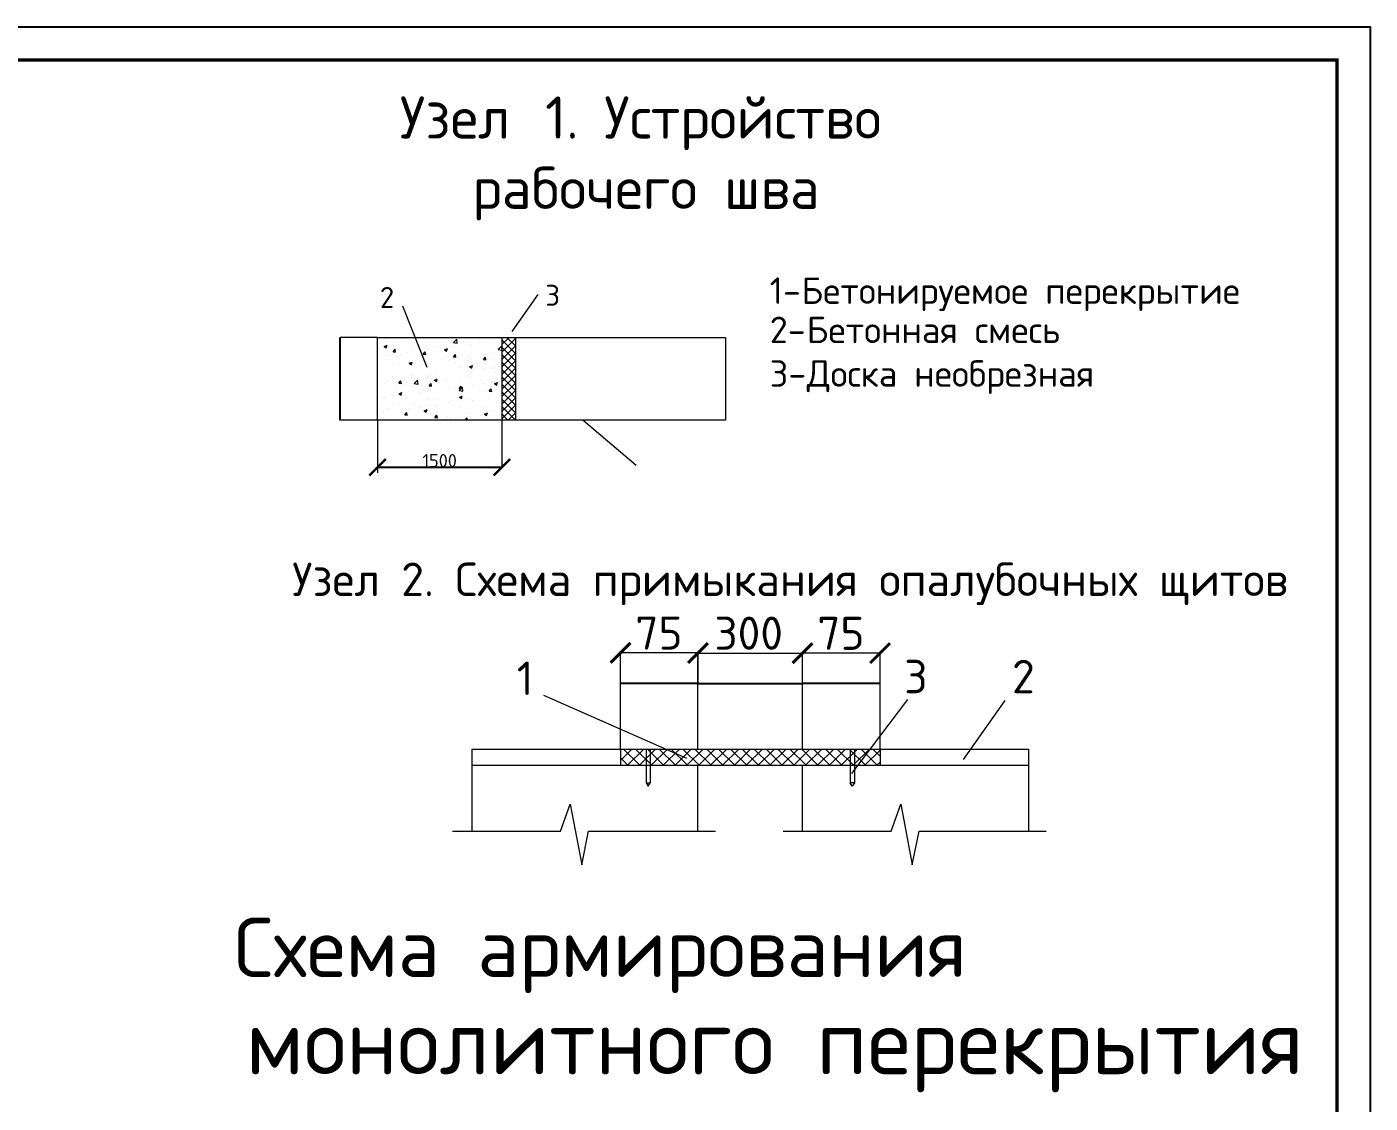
# Model space of a CAD drawing. Header units: millimetres. Extents: x 5763 to 12018931, y 39842 to 3600577.
# Drawn here: x 535190 to 575833, y 140974 to 173519 of the extents above; entities that cross this region are included whole.
import ezdxf

# ---------------------------------------------------------------- set-up
doc = ezdxf.new("R2010")
doc.units = ezdxf.units.MM
doc.layers.add('тонкая', color=7, linetype='Continuous', lineweight=20)
doc.layers.add('Элем. пром.зд.', color=7, linetype='Continuous')
doc.styles.add('ISOCPEUR', font='isocpeur.ttf')

# ---------------------------------------------------------------- blocks, each defined once
blk = doc.blocks.new('_ArchTick')
at = {"color": 0, "linetype": 'ByBlock', "const_width": 0.15}
blk.add_lwpolyline([(-0.5, -0.5), (0.5, 0.5)], dxfattribs=at)

msp = doc.modelspace()

# ---------------------------------------------------------------- linework, layer by layer
at = {"lineweight": 15, "ltscale": 5000}
for p, q in [((550652.4217, 165421.72071), (549867.66756, 164305.42688)), ((547301.53676, 163222.03907), (546568.15383, 165076.28241)), ((545797.75093, 164128.51309), (544668.13655, 164128.51309)), ((545799.00093, 161628.51309), (545799.00093, 164128.51309)), ((545799.00093, 164128.51309), (556325.3203, 164128.51309)), ((546001.75797, 163856.10786), (546090.6815, 163890.2424)), ((546001.89627, 163855.94459), (546065.06894, 163813.33409)), ((546065.13138, 163813.33771), (546090.8823, 163890.08269)), ((546068.08831, 164003.46579), (546068.08831, 164003.46579)), ((546709.5736, 164084.7694), (546709.5736, 164084.7694)), ((546795.74704, 163802.03077), (546795.74704, 163802.03077)), ((547276.7366, 163865.35424), (547276.7366, 163865.35424)), ((547610.20637, 163848.02437), (547610.20637, 163848.02437)), ((548005.81657, 163846.63557), (548005.81657, 163846.63557)), ((548078.80558, 163970.94863), (548078.80558, 163970.94863)), ((548098.92043, 163970.88984), (548197.83882, 164073.98406)), ((548099.03469, 163970.68071), (548211.9843, 163953.16289)), ((548211.89108, 163953.22447), (548197.85989, 164073.83606)), ((548350.85228, 163975.15682), (548350.85228, 163975.15682)), ((548396.73716, 164012.80511), (548396.73716, 164012.80511)), ((548647.30186, 163927.93919), (548647.30186, 163927.93919)), ((548877.72672, 164076.12859), (548877.72672, 164076.12859)), ((548946.51603, 164128.51309), (548957.30509, 164121.23578)), ((548957.36772, 164121.24076), (548959.80787, 164128.51309)), ((549091.49819, 164102.28928), (549091.49819, 164102.28928)), ((549306.9232, 164023.15909), (549306.9232, 164023.15909)), ((549454.31564, 163760.6782), (549553.23402, 163863.77242)), ((549561.53875, 163792.42055), (549553.2553, 163863.62472)), ((549561.53875, 164128.51309), (549561.53875, 161628.51309)), ((549561.53875, 163909.36411), (549780.68773, 164128.51309)), ((549561.53875, 163684.85771), (549972.8101, 164096.12906)), ((549972.8101, 163646.31101), (549561.53875, 164057.58236)), ((549561.53875, 163460.35131), (549972.8101, 163871.62266)), ((549972.8101, 163421.80461), (549561.53875, 163833.07596)), ((549972.8101, 163870.81742), (549715.11442, 164128.51309)), ((549972.8101, 164095.32382), (549939.62082, 164128.51309)), ((549972.8101, 164128.51309), (549972.8101, 161628.51309)), ((556325.3203, 164128.51309), (556325.3203, 161628.51309)), ((545817.5216, 163629.07467), (545817.5216, 163629.07467)), ((546052.6453, 163580.69059), (546052.6453, 163580.69059)), ((546085.29839, 163458.48205), (546085.29839, 163458.48205)), ((546128.91456, 163593.75946), (546128.91456, 163593.75946)), ((546271.79088, 163697.0101), (546333.0164, 163769.97583)), ((546271.86548, 163696.94685), (546347.77552, 163690.30558)), ((546348.2583, 163690.12146), (546333.57441, 163769.72854)), ((546477.81546, 163760.17428), (546477.81546, 163760.17428)), ((546495.47458, 163600.43095), (546495.47458, 163600.43095)), ((546694.13058, 163661.99421), (546694.13058, 163661.99421)), ((546763.25136, 163429.83833), (546763.25136, 163429.83833)), ((546869.56047, 163720.89191), (546869.56047, 163720.89191)), ((547173.42755, 163571.78724), (547173.42755, 163571.78724)), ((547182.71423, 163617.31467), (547243.93975, 163690.28041)), ((547182.78591, 163617.25164), (547258.69595, 163610.61037)), ((547259.17749, 163610.42004), (547244.4936, 163690.02711)), ((547353.75192, 163757.21412), (547353.75192, 163757.21412)), ((547441.20434, 163401.19461), (547441.20434, 163401.19461)), ((547744.70726, 163470.04575), (547744.70726, 163470.04575)), ((547826.9148, 163754.39483), (547915.83833, 163788.52938)), ((547827.05033, 163754.23244), (547890.22299, 163711.62194)), ((547851.38053, 163543.14352), (547851.38053, 163543.14352)), ((547890.28527, 163711.62647), (547916.03619, 163788.37145)), ((547990.37356, 163423.86037), (547990.37356, 163423.86037)), ((548062.63884, 163511.90224), (548062.63884, 163511.90224)), ((548093.63757, 163537.61924), (548154.86309, 163610.58498)), ((548093.70635, 163537.55643), (548169.61638, 163530.91516)), ((548170.09668, 163530.71862), (548155.41279, 163610.32569)), ((548529.33351, 163514.4998), (548529.33351, 163514.4998)), ((548543.6284, 163575.22572), (548543.6284, 163575.22572)), ((548631.85884, 163505.16399), (548631.85884, 163505.16399)), ((549004.56092, 163457.92382), (549065.78644, 163530.88955)), ((549004.62678, 163457.86122), (549080.53681, 163451.21995)), ((549081.01588, 163451.0172), (549066.33199, 163530.62427)), ((549207.28648, 163485.85608), (549207.28648, 163485.85608)), ((549291.48018, 163600.3839), (549291.48018, 163600.3839)), ((549345.69738, 163680.8201), (549345.69738, 163680.8201)), ((549454.43009, 163760.46683), (549561.53875, 163743.85491)), ((549561.53875, 163235.8449), (549972.8101, 163647.11625)), ((549972.8101, 163197.29821), (549561.53875, 163608.56956)), ((549561.53875, 163011.3385), (549972.8101, 163422.60985)), ((546037.20228, 163157.9154), (546037.20228, 163157.9154)), ((546143.71714, 163259.2714), (546143.71714, 163259.2714)), ((546461.64872, 163301.12789), (546461.64872, 163301.12789)), ((546678.68756, 163239.21902), (546678.68756, 163239.21902)), ((546759.83237, 163344.78026), (546848.7559, 163378.91481)), ((546759.96823, 163344.6186), (546823.14089, 163302.0081)), ((546823.20281, 163302.01218), (546848.95373, 163378.75717)), ((546942.63828, 163364.45137), (546942.63828, 163364.45137)), ((547338.3089, 163334.43892), (547338.3089, 163334.43892)), ((547557.772, 163090.26224), (547557.772, 163090.26224)), ((547728.54053, 163010.99937), (547728.54053, 163010.99937)), ((547974.93054, 163001.08518), (547974.93054, 163001.08518)), ((548119.15731, 163372.55089), (548119.15731, 163372.55089)), ((548209.53009, 163074.32284), (548209.53009, 163074.32284)), ((548298.4179, 163217.39469), (548298.4179, 163217.39469)), ((548584.98919, 163243.06724), (548673.91273, 163277.20178)), ((548585.12229, 163242.90645), (548648.29495, 163200.29595)), ((548616.41582, 163082.3888), (548616.41582, 163082.3888)), ((548648.3567, 163200.30094), (548674.10762, 163277.04592)), ((548797.11029, 163343.90717), (548797.11029, 163343.90717)), ((549011.59907, 163179.91723), (549011.59907, 163179.91723)), ((549039.06381, 163344.52715), (549039.06381, 163344.52715)), ((549276.03716, 163177.60871), (549276.03716, 163177.60871)), ((549329.53065, 163221.77371), (549329.53065, 163221.77371)), ((549343.37503, 163065.67729), (549343.37503, 163065.67729)), ((549475.06327, 163315.26345), (549475.06327, 163315.26345)), ((549972.8101, 162972.7918), (549561.53875, 163384.06315)), ((549561.53875, 162786.8321), (549972.8101, 163198.10345)), ((549972.8101, 162748.2854), (549561.53875, 163159.55675)), ((545809.61883, 162758.36853), (545809.61883, 162758.36853)), ((546021.75926, 162735.1402), (546021.75926, 162735.1402)), ((546076.48018, 162835.99732), (546076.48018, 162835.99732)), ((546127.55041, 162800.22502), (546127.55041, 162800.22502)), ((546242.80898, 162954.87678), (546242.80898, 162954.87678)), ((546448.00799, 162741.72587), (546509.23351, 162814.69161)), ((546448.07961, 162741.66364), (546523.98965, 162735.02237)), ((546524.46498, 162734.8366), (546509.78109, 162814.44367)), ((546608.53997, 162863.54849), (546608.53997, 162863.54849)), ((546663.24455, 162816.44382), (546663.24455, 162816.44382)), ((546817.12609, 162963.12978), (546817.12609, 162963.12978)), ((546911.89976, 162733.75922), (547010.81815, 162836.85344)), ((546912.01166, 162733.55512), (547024.96128, 162716.0373)), ((546920.76195, 162926.23306), (546920.76195, 162926.23306)), ((547024.86991, 162716.09669), (547010.83872, 162836.70828)), ((547121.43731, 162684.27992), (547121.43731, 162684.27992)), ((547322.86589, 162911.66373), (547322.86589, 162911.66373)), ((547358.93133, 162662.03045), (547420.15685, 162734.99618)), ((547359.00004, 162661.96842), (547434.91008, 162655.32716)), ((547410.60895, 162969.14288), (547410.60895, 162969.14288)), ((547435.38418, 162655.13518), (547420.70029, 162734.74225)), ((547517.90677, 162833.45267), (547606.8303, 162867.58722)), ((547518.04019, 162833.29261), (547581.21285, 162790.68211)), ((547581.27425, 162790.68665), (547607.02516, 162867.43164)), ((547598.71493, 162897.58934), (547598.71493, 162897.58934)), ((547862.08322, 162811.41238), (547862.08322, 162811.41238)), ((547875.43178, 162573.41997), (547875.43178, 162573.41997)), ((547959.48752, 162578.30999), (547959.48752, 162578.30999)), ((548267.29497, 162523.54758), (548366.21335, 162626.6418)), ((548269.85468, 162582.33502), (548331.0802, 162655.30075)), ((548269.92047, 162582.27321), (548345.83051, 162575.63195)), ((548276.66791, 162868.94562), (548276.66791, 162868.94562)), ((548346.30337, 162575.43376), (548331.61948, 162655.04083)), ((548380.26532, 162505.88535), (548366.23413, 162626.49694)), ((548600.97281, 162659.61361), (548600.97281, 162659.61361)), ((548602.72912, 162938.54483), (548602.72912, 162938.54483)), ((548677.50076, 162679.01435), (548677.50076, 162679.01435)), ((548954.62088, 162840.3019), (548954.62088, 162840.3019)), ((548995.43234, 162720.87084), (548995.43234, 162720.87084)), ((549180.77802, 162502.63959), (549242.00354, 162575.60532)), ((549257.22256, 162495.73234), (549242.53867, 162575.33941)), ((549260.59415, 162754.83351), (549260.59415, 162754.83351)), ((549343.06359, 162731.73964), (549431.98713, 162765.87419)), ((549343.19424, 162731.58046), (549406.3669, 162688.96996)), ((549406.42813, 162688.97541), (549432.17905, 162765.7204)), ((549476.4219, 162784.19432), (549476.4219, 162784.19432)), ((549561.53875, 162562.32569), (549972.8101, 162973.59704)), ((549972.8101, 162523.779), (549561.53875, 162935.05035)), ((549561.53875, 162337.81929), (549972.8101, 162749.09064)), ((549972.8101, 162299.27259), (549561.53875, 162710.54394)), ((545995.49891, 162305.91075), (545995.49891, 162305.91075)), ((546006.31625, 162312.36501), (546006.31625, 162312.36501)), ((546274.44166, 162362.64562), (546274.44166, 162362.64562)), ((546380.7914, 162557.14747), (546380.7914, 162557.14747)), ((546450.82434, 162423.8381), (546539.74788, 162457.97265)), ((546450.95809, 162423.67877), (546514.13075, 162381.06827)), ((546514.19179, 162381.07236), (546539.94271, 162457.81735)), ((546647.80153, 162393.66863), (546647.80153, 162393.66863)), ((546673.45189, 162277.26703), (546673.45189, 162277.26703)), ((547076.51064, 162468.24), (547076.51064, 162468.24)), ((547307.42287, 162488.88853), (547307.42287, 162488.88853)), ((547351.40486, 162248.62331), (547351.40486, 162248.62331)), ((547394.44222, 162510.09649), (547394.44222, 162510.09649)), ((547606.46258, 162239.83615), (547606.46258, 162239.83615)), ((548029.35784, 162219.97959), (548029.35784, 162219.97959)), ((548267.40706, 162523.34124), (548380.35667, 162505.82342)), ((548275.98117, 162322.12508), (548364.9047, 162356.25963)), ((548276.11214, 162321.96662), (548339.28481, 162279.35612)), ((548339.34568, 162279.36112), (548365.09659, 162356.10611)), ((548343.40244, 162178.11148), (548343.40244, 162178.11148)), ((548347.10849, 162366.9686), (548347.10849, 162366.9686)), ((548585.52979, 162236.83841), (548585.52979, 162236.83841)), ((548661.33403, 162219.96796), (548661.33403, 162219.96796)), ((548707.31082, 162191.33587), (548707.31082, 162191.33587)), ((549087.75439, 162494.10106), (549087.75439, 162494.10106)), ((549142.32359, 162283.29144), (549142.32359, 162283.29144)), ((549180.84091, 162502.578), (549256.75094, 162495.93674)), ((549245.15113, 162332.05832), (549245.15113, 162332.05832)), ((549561.53875, 162113.31289), (549972.8101, 162524.58424)), ((549972.8101, 162074.76619), (549561.53875, 162486.03754)), ((549561.53875, 161888.80648), (549972.8101, 162300.07783)), ((549972.8101, 161850.25979), (549561.53875, 162261.53114)), ((545940.34335, 161861.74275), (545940.34335, 161861.74275)), ((545990.87323, 161889.58981), (545990.87323, 161889.58981)), ((546125.17077, 161985.57124), (546125.17077, 161985.57124)), ((546263.2757, 162135.31812), (546263.2757, 162135.31812)), ((546624.2251, 161786.44165), (546685.45062, 161859.40738)), ((546624.29374, 161786.38042), (546700.20378, 161779.73915)), ((546632.35852, 161970.89343), (546632.35852, 161970.89343)), ((546700.67167, 161779.55174), (546685.98778, 161859.15881)), ((546742.41233, 161967.33713), (546742.41233, 161967.33713)), ((546865.81667, 162112.70369), (546865.81667, 162112.70369)), ((546941.22867, 162106.6744), (546941.22867, 162106.6744)), ((547060.34391, 162009.19362), (547060.34391, 162009.19362)), ((547208.89874, 161912.51051), (547297.82227, 161946.64506)), ((547209.03005, 161912.35278), (547272.20271, 161869.74228)), ((547272.26322, 161869.74683), (547298.01414, 161946.49182)), ((547291.97986, 162066.11334), (547291.97986, 162066.11334)), ((547535.14844, 161706.74622), (547596.37396, 161779.71195)), ((547541.33347, 162072.51709), (547541.33347, 162072.51709)), ((547611.59086, 161699.85032), (547596.90697, 161779.45739)), ((547619.18165, 162078.03068), (547619.18165, 162078.03068)), ((547944.04451, 162155.53479), (547944.04451, 162155.53479)), ((548297.13462, 162049.38696), (548297.13462, 162049.38696)), ((548570.08677, 161814.06322), (548570.08677, 161814.06322)), ((548808.22527, 161782.38857), (548808.22527, 161782.38857)), ((548975.0876, 162020.74324), (548975.0876, 162020.74324)), ((549034.05557, 161810.79749), (549122.9791, 161844.93203)), ((549034.1841, 161810.64063), (549097.35676, 161768.03013)), ((549097.41711, 161768.03559), (549123.16803, 161844.78058)), ((549229.70812, 161909.28312), (549229.70812, 161909.28312)), ((549385.26379, 162162.69215), (549385.26379, 162162.69215)), ((549561.53875, 161664.30008), (549972.8101, 162075.57143)), ((549970.05039, 161628.51309), (549561.53875, 162037.02474)), ((549745.54399, 161628.51309), (549561.53875, 161812.51833)), ((549750.25816, 161628.51309), (549972.8101, 161851.06503)), ((545797.75093, 161628.51309), (544668.13655, 161628.51309)), ((556325.3203, 161628.51309), (545799.00093, 161628.51309)), ((545799.00093, 161628.51309), (545799.00093, 160035.34031)), ((546420.78629, 161631.71285), (546420.78629, 161631.71285)), ((547276.53684, 161643.33814), (547276.53684, 161643.33814)), ((547535.21417, 161706.68521), (547611.12421, 161700.04394)), ((547928.60149, 161732.7596), (547928.60149, 161732.7596)), ((548009.30413, 161677.2086), (548009.30413, 161677.2086)), ((548327.23571, 161719.06509), (548327.23571, 161719.06509)), ((548447.2988, 161628.51309), (548507.29731, 161700.01653)), ((548520.96724, 161628.51309), (548507.82616, 161699.75597)), ((549035.32002, 161736.33892), (549035.32002, 161736.33892)), ((549561.53875, 161627.26309), (549561.53875, 160198.57962)), ((552025.38555, 161628.51309), (553621.57172, 160268.18642)), ((545799.00093, 160830.6767), (545799.00093, 160198.57962)), ((553150.27114, 151681.24217), (553150.27114, 153661.33506)), ((555495.58607, 151681.74217), (555495.58607, 153662.33506)), ((555495.58607, 151681.24217), (555495.58607, 153661.33506)), ((558658.69557, 151681.24217), (558658.69557, 153662.33506)), ((558658.69557, 151681.24217), (558658.69557, 153661.33506)), ((561004.0105, 151681.24217), (561004.0105, 153661.33506)), ((550821.55615, 153310.91994), (555152.04938, 151405.86899)), ((560153.24058, 150942.23479), (561841.62008, 153177.43234)), ((564779.56003, 153147.86494), (563523.95339, 151361.79483)), ((548656.08532, 151679.99217), (565498.19632, 151679.99217)), ((548656.08532, 151679.99217), (548656.08532, 149198.95914)), ((553150.27114, 151679.99217), (553150.27114, 151188.58465)), ((553150.27114, 151334.27106), (553495.99225, 151679.99217)), ((553736.81998, 151188.58465), (553245.41247, 151679.99217)), ((553363.79498, 151188.58465), (553855.2025, 151679.99217)), ((554096.03023, 151188.58465), (553604.62271, 151679.99217)), ((553723.00522, 151188.58465), (554214.41274, 151679.99217)), ((553927.55272, 151679.99217), (553927.55272, 150661.68812)), ((554455.24047, 151188.58465), (553963.83296, 151679.99217)), ((554053.02353, 151679.99217), (554053.02353, 150661.68812)), ((554082.21547, 151188.58465), (554573.62299, 151679.99217)), ((554814.45072, 151188.58465), (554323.0432, 151679.99217)), ((554441.42571, 151188.58465), (554932.83323, 151679.99217)), ((555173.66096, 151188.58465), (554682.25345, 151679.99217)), ((554800.63596, 151188.58465), (555292.04347, 151679.99217)), ((555532.87121, 151188.58465), (555041.46369, 151679.99217)), ((555159.8462, 151188.58465), (555651.25372, 151679.99217)), ((555892.08145, 151188.58465), (555400.67394, 151679.99217)), ((555519.05645, 151188.58465), (556010.46396, 151679.99217)), ((556251.2917, 151188.58465), (555759.88418, 151679.99217)), ((555878.26669, 151188.58465), (556369.67421, 151679.99217)), ((556610.50194, 151188.58465), (556119.09443, 151679.99217)), ((556237.47694, 151188.58465), (556728.88445, 151679.99217)), ((556969.71219, 151188.58465), (556478.30467, 151679.99217)), ((556596.68718, 151188.58465), (557088.0947, 151679.99217)), ((557328.92243, 151188.58465), (556837.51491, 151679.99217)), ((556955.89743, 151188.58465), (557447.30494, 151679.99217)), ((557688.13268, 151188.58465), (557196.72516, 151679.99217)), ((557315.10767, 151188.58465), (557806.51519, 151679.99217)), ((558047.34292, 151188.58465), (557555.9354, 151679.99217)), ((557674.31792, 151188.58465), (558165.72543, 151679.99217)), ((558406.55317, 151188.58465), (557915.14565, 151679.99217)), ((558033.52816, 151188.58465), (558524.93568, 151679.99217)), ((558765.76341, 151188.58465), (558274.35589, 151679.99217)), ((558392.7384, 151188.58465), (558884.14592, 151679.99217)), ((559124.97366, 151188.58465), (558633.56614, 151679.99217)), ((558751.94865, 151188.58465), (559243.35617, 151679.99217)), ((559484.1839, 151188.58465), (558992.77638, 151679.99217)), ((559111.15889, 151188.58465), (559602.56641, 151679.99217)), ((559843.39415, 151188.58465), (559351.98663, 151679.99217)), ((559470.36914, 151188.58465), (559961.77666, 151679.99217)), ((560202.60439, 151188.58465), (559711.19687, 151679.99217)), ((559829.57938, 151188.58465), (560320.9869, 151679.99217)), ((560561.81464, 151188.58465), (560070.40712, 151679.99217)), ((560101.25811, 151679.99217), (560101.25811, 150661.68812)), ((560188.78963, 151188.58465), (560680.19715, 151679.99217)), ((560226.72892, 151679.99217), (560226.72892, 150661.68812)), ((560921.02488, 151188.58465), (560429.61736, 151679.99217)), ((560547.99987, 151188.58465), (561004.0105, 151644.59527)), ((561004.0105, 151464.80928), (560788.82761, 151679.99217)), ((561004.0105, 151679.99217), (561004.0105, 151188.58465)), ((565498.19632, 151679.99217), (565498.19632, 149198.95914)), ((553377.60974, 151188.58465), (553150.27114, 151415.92324)), ((560907.21012, 151188.58465), (561004.0105, 151285.38503)), ((548656.08532, 151188.58465), (565498.19632, 151188.58465)), ((555495.58607, 149198.95914), (555495.58607, 151188.58465)), ((558658.69557, 149198.95914), (558658.69557, 151188.58465)), ((553927.55272, 150661.68812), (554053.02353, 150661.68812)), ((553927.55272, 150661.68812), (553990.28813, 150556.26369)), ((553990.28813, 150556.26369), (554053.02353, 150661.68812)), ((560226.72892, 150661.68812), (560101.25811, 150661.68812)), ((560163.99351, 150556.26369), (560101.25811, 150661.68812)), ((560226.72892, 150661.68812), (560163.99351, 150556.26369)), ((551333.24118, 149198.95914), (551627.59664, 150018.71819)), ((551627.59664, 150018.71819), (551977.75009, 148179.44063)), ((561335.85143, 149198.95914), (561630.20689, 150018.71819)), ((561630.20689, 150018.71819), (561980.36034, 148179.44063)), ((548071.92084, 149198.95914), (551333.24118, 149198.95914)), ((551977.75009, 148179.44063), (552183.36145, 149198.95914)), ((552183.36145, 149198.95914), (556029.76945, 149198.95914)), ((558074.53109, 149198.95914), (561335.85143, 149198.95914)), ((561980.36034, 148179.44063), (562185.9717, 149198.95914)), ((562185.9717, 149198.95914), (566032.3797, 149198.95914))]:
    msp.add_line(p, q, dxfattribs=at)
at = {"ltscale": 5000}
for p, q in [((544670.63655, 161628.51309), (544670.63655, 164128.51309)), ((545799.00093, 160201.07962), (549561.53875, 160201.07962)), ((555495.58607, 153658.83506), (553150.27114, 153658.83506)), ((555495.58607, 153659.83506), (558658.69557, 153659.83506)), ((561004.0105, 153658.83506), (558658.69557, 153658.83506))]:
    msp.add_line(p, q, dxfattribs=at)
at = {"color": 0}
msp.add_lwpolyline([(407632.7212, 54718.57243), (407632.7212, 173518.57243), (575832.7212, 173518.57243), (575832.7212, 54718.57243)], close=True, dxfattribs=at)
at = {"color": 0, "lineweight": 40, "const_width": 100}
msp.add_lwpolyline([(411632.7212, 55718.57243), (411632.7212, 172518.57243), (574832.7212, 172518.57243), (574832.7212, 55718.57243)], close=True, dxfattribs=at)
at = {"layer": 'тонкая', "ltscale": 10}
for p, q in [((555501.58607, 154588.3916), (553146.27114, 154588.3916)), ((553150.27114, 153664.83506), (553150.27114, 154590.7916)), ((555489.58607, 154584.22277), (558660.69557, 154584.22277)), ((555493.58607, 153660.83506), (555493.58607, 154586.62277)), ((555497.58607, 153664.83506), (555497.58607, 154590.7916)), ((561008.0105, 154580.3916), (558652.69557, 154580.3916)), ((558656.69557, 153659.83506), (558656.69557, 154586.62277)), ((558656.69557, 153656.83506), (558656.69557, 154582.7916)), ((561004.0105, 153656.83506), (561004.0105, 154582.7916))]:
    msp.add_line(p, q, dxfattribs=at)

# ---------------------------------------------------------------- block references
at = {"ltscale": 5000}
for p, xscale, yscale, zscale, rotation in [((544670.63655, 164128.51309), 4.000000000000001, 4.000000000000001, 4.000000000000001, 90), ((544670.63655, 161628.51309), 4.000000000000001, 4.000000000000001, 4.000000000000001, 270), ((545799.00093, 160201.07962), 500, 500, 500, 180), ((553150.27114, 153658.83506), 4.000000000000001, 4.000000000000001, 4.000000000000001, 180), ((555495.58607, 153659.83506), 4.000000000000001, 4.000000000000001, 4.000000000000001, 180), ((558658.69557, 153658.83506), 4.000000000000001, 4.000000000000001, 4.000000000000001, 180)]:
    msp.add_blockref('_ArchTick', p, dxfattribs=dict(at, xscale=xscale, yscale=yscale, zscale=zscale, rotation=rotation))
for p, xscale, yscale, zscale in [((549561.53875, 160201.07962), 500, 500, 500), ((555495.58607, 153658.83506), 4.000000000000001, 4.000000000000001, 4.000000000000001), ((558658.69557, 153659.83506), 4.000000000000001, 4.000000000000001, 4.000000000000001), ((561004.0105, 153658.83506), 4.000000000000001, 4.000000000000001, 4.000000000000001)]:
    msp.add_blockref('_ArchTick', p, dxfattribs=dict(at, xscale=xscale, yscale=yscale, zscale=zscale))
at = {"layer": 'тонкая', "ltscale": 10, "xscale": 600, "yscale": 600, "zscale": 600, "rotation": 180}
for p in [(553150.27114, 154588.3916), (555493.58607, 154584.22277), (558656.69557, 154580.3916)]:
    msp.add_blockref('_ArchTick', p, dxfattribs=at)
at = {"layer": 'тонкая', "ltscale": 10, "xscale": 600, "yscale": 600, "zscale": 600}
for p in [(555497.58607, 154588.3916), (558656.69557, 154584.22277), (561004.0105, 154580.3916)]:
    msp.add_blockref('_ArchTick', p, dxfattribs=at)

# ---------------------------------------------------------------- texts
at = {"lineweight": 15, "ltscale": 5000, "insert": (544666.63655, 162878.51309), "char_height": 6, "attachment_point": 5, "rotation": 90, "style": 'ISOCPEUR'}
msp.add_mtext('200', dxfattribs=at)
at = {"lineweight": 15, "ltscale": 5000, "attachment_point": 5, "style": 'ISOCPEUR'}
for s, insert, char_height in [('1500', (547680.26984, 160402.07962), 400), ('75', (554322.92861, 153662.83506), 6), ('75', (559831.35303, 153662.83506), 6)]:
    msp.add_mtext(s, dxfattribs=dict(at, insert=insert, char_height=char_height))
at = {"lineweight": 13, "insert": (541809.80737, 143844.14919), "char_height": 2000, "attachment_point": 1, "style": 'ISOCPEUR'}
msp.add_mtext_dynamic_manual_height_columns('монолитного перекрытия', width=46045.8883464, gutter_width=17.5, heights=[0], dxfattribs=at)
at = {"layer": 'тонкая', "style": 'ISOCPEUR'}
msp.add_text('Схема армирования ', height=1792.96875, dxfattribs=at).set_placement((541458.78232, 144786.72087))
at = {"layer": 'тонкая', "ltscale": 10, "char_height": 1000, "attachment_point": 5, "style": 'ISOCPEUR'}
for s, insert in [('\\A1;75', (554312.90921, 155188.3916)), ('\\A1;300', (557029.71005, 155184.22277)), ('\\A1;75', (559819.33364, 155180.3916))]:
    msp.add_mtext(s, dxfattribs=dict(at, insert=insert))
at = {"layer": 'Элем. пром.зд.', "color": 7, "style": 'ISOCPEUR'}
for s, height, p in [('Узел ', 1275, (546471.76564, 170139.58735)), ('1. ', 1275, (550870.51564, 170139.58735)), ('Устройство', 1275, (552655.51564, 170139.58735)), ('рабочего шва', 1275, (548671.14064, 168014.58735)), ('1-', 800, (557665.51633, 165141.79342)), ('Бетонируемое перекрытие', 800, (558625.51633, 165141.79342)), ('2', 632.8125, (545871.8523, 165021.0741)), ('3', 632.8125, (550876.11215, 165085.757)), ('2-', 800, (557665.51633, 163956.92027)), ('Бетонная смесь', 800, (558785.51633, 163956.92027)), ('3-', 800, (557665.51633, 162635.83867)), ('Доска необрезная', 800, (558785.51633, 162635.83867)), ('Узел 2. Схема примыкания опалубочных щитов', 1012.5, (543217.59727, 156307.50107)), ('1', 1012.5, (550014.67978, 153313.5223)), ('3', 1012.5, (561731.66591, 153365.19978)), ('2', 1012.5, (564995.30047, 153365.19978))]:
    msp.add_text(s, height=height, dxfattribs=at).set_placement(p)

doc.saveas('drawing.dxf')
